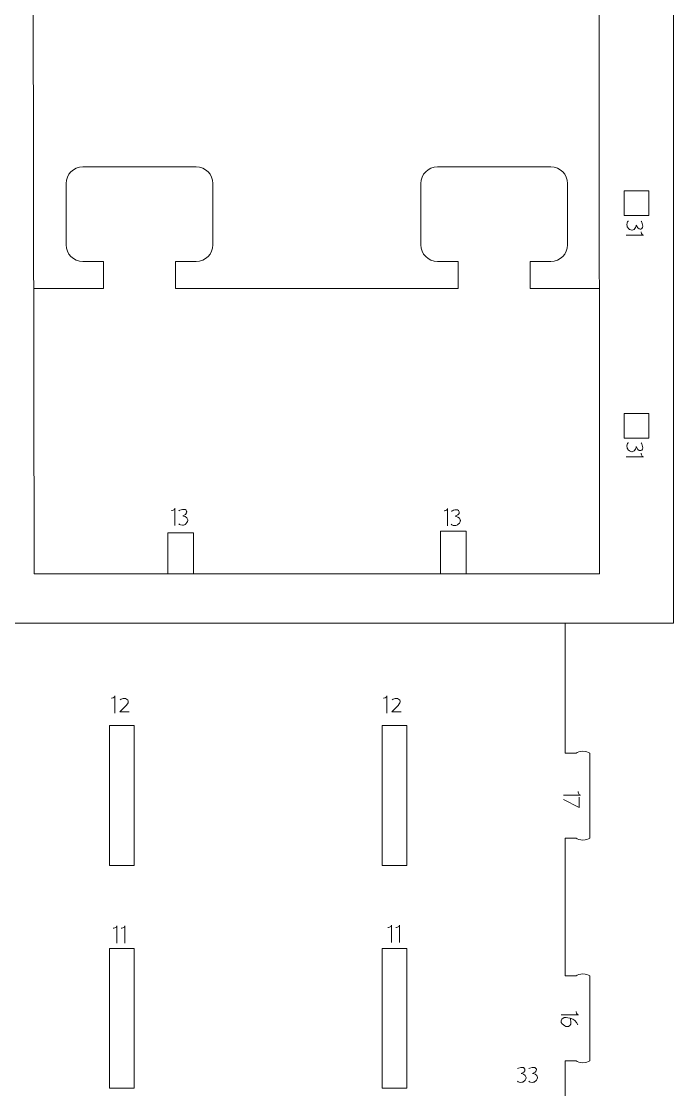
# Model space of a CAD drawing. Header units: centimetres. Extents: x -25 to 25, y -32.5 to 32.5.
# Drawn here: x -10.48 to -2.24, y -17.62 to -4.13 of the extents above; entities that cross this region are included whole.
import ezdxf

# ---------------------------------------------------------------- set-up
doc = ezdxf.new("R2010")
doc.units = ezdxf.units.CM
doc.header["$MEASUREMENT"] = 0
doc.layers.add('Capa 1', color=7, linetype='Continuous')

msp = doc.modelspace()

# ---------------------------------------------------------------- linework, layer by layer
at = {"layer": 'Capa 1', "color": 250, "lineweight": 9}
for points, knots in [([(-2.86783, -3.02066), (-2.86783, -3.02066), (-2.24365, -3.01942), (-2.24365, -3.01942), (-2.24365, -3.01942), (-2.24365, -3.01942), (-2.24365, -11.73194), (-2.24365, -11.73194), (-2.24365, -11.73194), (-2.24365, -11.73194), (-3.614, -11.73194), (-3.614, -11.73194)], [0, 0, 0, 0, 0.25, 0.25, 0.25, 0.25, 0.5, 0.5, 0.5, 0.5, 1, 1, 1, 1]), ([(-10.33024, -3.69345), (-10.33024, -3.69345), (-10.31494, -11.10776), (-10.31494, -11.10776), (-10.31494, -11.10776), (-10.31494, -11.10776), (-3.17992, -11.10776), (-3.17992, -11.10776), (-3.17992, -11.10776), (-3.17992, -11.10776), (-3.18251, -3.67108), (-3.18251, -3.67108)], [0, 0, 0, 0, 0.25, 0.25, 0.25, 0.25, 0.5, 0.5, 0.5, 0.5, 1, 1, 1, 1]), ([(-10.31494, -7.50551), (-10.31494, -7.50551), (-9.44025, -7.50551), (-9.44025, -7.50551), (-9.44025, -7.50551), (-9.44025, -7.50551), (-9.44025, -7.16422), (-9.44025, -7.16422), (-9.44025, -7.16422), (-9.44025, -7.16422), (-9.70228, -7.16422), (-9.70228, -7.16422), (-9.70228, -7.16422), (-9.81805, -7.16422), (-9.91276, -7.06951), (-9.91276, -6.95374), (-9.91276, -6.95374), (-9.91276, -6.95374), (-9.91276, -6.18195), (-9.91276, -6.18195), (-9.91276, -6.18195), (-9.91276, -6.06617), (-9.81805, -5.97146), (-9.70228, -5.97146), (-9.70228, -5.97146), (-9.70228, -5.97146), (-8.26992, -5.97146), (-8.26992, -5.97146), (-8.26992, -5.97146), (-8.15415, -5.97146), (-8.05944, -6.06617), (-8.05944, -6.18195), (-8.05944, -6.18195), (-8.05944, -6.18195), (-8.05944, -6.95374), (-8.05944, -6.95374), (-8.05944, -6.95374), (-8.05944, -7.06951), (-8.15415, -7.16422), (-8.26992, -7.16422), (-8.26992, -7.16422), (-8.26992, -7.16422), (-8.53194, -7.16422), (-8.53194, -7.16422), (-8.53194, -7.16422), (-8.53194, -7.16422), (-8.53194, -7.50551), (-8.53194, -7.50551), (-8.53194, -7.50551), (-8.53194, -7.50551), (-4.9629, -7.50551), (-4.9629, -7.50551), (-4.9629, -7.50551), (-4.9629, -7.50551), (-4.9629, -7.16422), (-4.9629, -7.16422), (-4.9629, -7.16422), (-4.9629, -7.16422), (-5.22493, -7.16422), (-5.22493, -7.16422), (-5.22493, -7.16422), (-5.34071, -7.16422), (-5.43542, -7.06951), (-5.43542, -6.95374), (-5.43542, -6.95374), (-5.43542, -6.95374), (-5.43542, -6.18195), (-5.43542, -6.18195), (-5.43542, -6.18195), (-5.43542, -6.06617), (-5.34071, -5.97146), (-5.22493, -5.97146), (-5.22493, -5.97146), (-5.22493, -5.97146), (-3.79257, -5.97146), (-3.79257, -5.97146), (-3.79257, -5.97146), (-3.6768, -5.97146), (-3.58209, -6.06617), (-3.58209, -6.18195), (-3.58209, -6.18195), (-3.58209, -6.18195), (-3.58209, -6.95374), (-3.58209, -6.95374), (-3.58209, -6.95374), (-3.58209, -7.06951), (-3.6768, -7.16422), (-3.79257, -7.16422), (-3.79257, -7.16422), (-3.79257, -7.16422), (-4.05459, -7.16422), (-4.05459, -7.16422), (-4.05459, -7.16422), (-4.05459, -7.16422), (-4.05459, -7.50551), (-4.05459, -7.50551), (-4.05459, -7.50551), (-4.05459, -7.50551), (-3.17992, -7.50551), (-3.17992, -7.50551)], [0, 0, 0, 0, 0.03846154, 0.03846154, 0.03846154, 0.03846154, 0.07692308, 0.07692308, 0.07692308, 0.07692308, 0.11538462, 0.11538462, 0.11538462, 0.11538462, 0.15384615, 0.15384615, 0.15384615, 0.15384615, 0.19230769, 0.19230769, 0.19230769, 0.19230769, 0.23076923, 0.23076923, 0.23076923, 0.23076923, 0.26923077, 0.26923077, 0.26923077, 0.26923077, 0.30769231, 0.30769231, 0.30769231, 0.30769231, 0.34615385, 0.34615385, 0.34615385, 0.34615385, 0.38461538, 0.38461538, 0.38461538, 0.38461538, 0.42307692, 0.42307692, 0.42307692, 0.42307692, 0.46153846, 0.46153846, 0.46153846, 0.46153846, 0.5, 0.5, 0.5, 0.5, 0.53846154, 0.53846154, 0.53846154, 0.53846154, 0.57692308, 0.57692308, 0.57692308, 0.57692308, 0.61538462, 0.61538462, 0.61538462, 0.61538462, 0.65384615, 0.65384615, 0.65384615, 0.65384615, 0.69230769, 0.69230769, 0.69230769, 0.69230769, 0.73076923, 0.73076923, 0.73076923, 0.73076923, 0.76923077, 0.76923077, 0.76923077, 0.76923077, 0.80769231, 0.80769231, 0.80769231, 0.80769231, 0.84615385, 0.84615385, 0.84615385, 0.84615385, 0.88461538, 0.88461538, 0.88461538, 0.88461538, 0.92307692, 0.92307692, 0.92307692, 0.92307692, 1, 1, 1, 1]), ([(-2.55574, -6.27389), (-2.55574, -6.27389), (-2.55574, -6.58598), (-2.55574, -6.58598), (-2.55574, -6.58598), (-2.55574, -6.58598), (-2.86783, -6.58598), (-2.86783, -6.58598), (-2.86783, -6.58598), (-2.86783, -6.58598), (-2.86783, -6.27389), (-2.86783, -6.27389), (-2.86783, -6.27389), (-2.86783, -6.27389), (-2.55574, -6.27389), (-2.55574, -6.27389)], [0, 0, 0, 0, 0.2, 0.2, 0.2, 0.2, 0.4, 0.4, 0.4, 0.4, 0.6, 0.6, 0.6, 0.6, 1, 1, 1, 1]), ([(-2.55574, -9.08604), (-2.55574, -9.08604), (-2.55574, -9.39813), (-2.55574, -9.39813), (-2.55574, -9.39813), (-2.55574, -9.39813), (-2.86783, -9.39813), (-2.86783, -9.39813), (-2.86783, -9.39813), (-2.86783, -9.39813), (-2.86783, -9.08604), (-2.86783, -9.08604), (-2.86783, -9.08604), (-2.86783, -9.08604), (-2.55574, -9.08604), (-2.55574, -9.08604)], [0, 0, 0, 0, 0.2, 0.2, 0.2, 0.2, 0.4, 0.4, 0.4, 0.4, 0.6, 0.6, 0.6, 0.6, 1, 1, 1, 1]), ([(-8.30527, -11.10776), (-8.30527, -11.10776), (-8.30527, -10.59045), (-8.30527, -10.59045), (-8.30527, -10.59045), (-8.30527, -10.59045), (-8.6275, -10.59045), (-8.6275, -10.59045), (-8.6275, -10.59045), (-8.6275, -10.59045), (-8.6275, -11.10776), (-8.6275, -11.10776)], [0, 0, 0, 0, 0.25, 0.25, 0.25, 0.25, 0.5, 0.5, 0.5, 0.5, 1, 1, 1, 1]), ([(-4.86398, -11.10776), (-4.86398, -11.10776), (-4.86398, -10.57001), (-4.86398, -10.57001), (-4.86398, -10.57001), (-4.86398, -10.57001), (-5.18623, -10.57001), (-5.18623, -10.57001), (-5.18623, -10.57001), (-5.18623, -10.57001), (-5.18623, -11.10776), (-5.18623, -11.10776)], [0, 0, 0, 0, 0.25, 0.25, 0.25, 0.25, 0.5, 0.5, 0.5, 0.5, 1, 1, 1, 1]), ([(-11.51181, -13.37297), (-11.51181, -13.37297), (-11.3732, -13.37297), (-11.3732, -13.37297), (-11.3732, -13.37297), (-11.3732, -13.37297), (-11.3732, -11.73194), (-11.3732, -11.73194), (-11.3732, -11.73194), (-11.3732, -11.73194), (-3.614, -11.73194), (-3.614, -11.73194), (-3.614, -11.73194), (-3.614, -11.73194), (-3.614, -13.37297), (-3.614, -13.37297), (-3.614, -13.37297), (-3.614, -13.37297), (-3.47539, -13.37297), (-3.47539, -13.37297)], [0, 0, 0, 0, 0.16666667, 0.16666667, 0.16666667, 0.16666667, 0.33333333, 0.33333333, 0.33333333, 0.33333333, 0.5, 0.5, 0.5, 0.5, 0.66666667, 0.66666667, 0.66666667, 0.66666667, 1, 1, 1, 1]), ([(-9.36573, -14.79314), (-9.36573, -14.79314), (-9.36573, -13.02626), (-9.36573, -13.02626), (-9.36573, -13.02626), (-9.36573, -13.02626), (-9.05364, -13.02626), (-9.05364, -13.02626), (-9.05364, -13.02626), (-9.05364, -13.02626), (-9.05364, -14.79314), (-9.05364, -14.79314), (-9.05364, -14.79314), (-9.05364, -14.79314), (-9.36573, -14.79314), (-9.36573, -14.79314)], [0, 0, 0, 0, 0.2, 0.2, 0.2, 0.2, 0.4, 0.4, 0.4, 0.4, 0.6, 0.6, 0.6, 0.6, 1, 1, 1, 1]), ([(-5.92444, -14.79314), (-5.92444, -14.79314), (-5.92444, -13.02626), (-5.92444, -13.02626), (-5.92444, -13.02626), (-5.92444, -13.02626), (-5.61235, -13.02626), (-5.61235, -13.02626), (-5.61235, -13.02626), (-5.61235, -13.02626), (-5.61235, -14.79314), (-5.61235, -14.79314), (-5.61235, -14.79314), (-5.61235, -14.79314), (-5.92444, -14.79314), (-5.92444, -14.79314)], [0, 0, 0, 0, 0.2, 0.2, 0.2, 0.2, 0.4, 0.4, 0.4, 0.4, 0.6, 0.6, 0.6, 0.6, 1, 1, 1, 1]), ([(-3.3019, -13.37297), (-3.32021, -13.3587), (-3.35222, -13.34925), (-3.38864, -13.34925), (-3.38864, -13.34925), (-3.42506, -13.34925), (-3.45708, -13.3587), (-3.47539, -13.37297)], [0, 0, 0, 0, 0.33333333, 0.33333333, 0.33333333, 0.33333333, 1, 1, 1, 1]), ([(-3.47539, -14.44643), (-3.47539, -14.44643), (-3.614, -14.44643), (-3.614, -14.44643), (-3.614, -14.44643), (-3.614, -14.44643), (-3.614, -16.18512), (-3.614, -16.18512), (-3.614, -16.18512), (-3.614, -16.18512), (-3.4754, -16.18512), (-3.4754, -16.18512)], [0, 0, 0, 0, 0.25, 0.25, 0.25, 0.25, 0.5, 0.5, 0.5, 0.5, 1, 1, 1, 1]), ([(-3.3019, -14.44643), (-3.32021, -14.4607), (-3.35222, -14.47015), (-3.38864, -14.47015), (-3.38864, -14.47015), (-3.42506, -14.47015), (-3.45708, -14.4607), (-3.47539, -14.44643)], [0, 0, 0, 0, 0.33333333, 0.33333333, 0.33333333, 0.33333333, 1, 1, 1, 1]), ([(-9.36573, -17.60529), (-9.36573, -17.60529), (-9.36573, -15.8384), (-9.36573, -15.8384), (-9.36573, -15.8384), (-9.36573, -15.8384), (-9.05364, -15.8384), (-9.05364, -15.8384), (-9.05364, -15.8384), (-9.05364, -15.8384), (-9.05364, -17.60529), (-9.05364, -17.60529), (-9.05364, -17.60529), (-9.05364, -17.60529), (-9.36573, -17.60529), (-9.36573, -17.60529)], [0, 0, 0, 0, 0.2, 0.2, 0.2, 0.2, 0.4, 0.4, 0.4, 0.4, 0.6, 0.6, 0.6, 0.6, 1, 1, 1, 1]), ([(-5.92444, -17.60529), (-5.92444, -17.60529), (-5.92444, -15.8384), (-5.92444, -15.8384), (-5.92444, -15.8384), (-5.92444, -15.8384), (-5.61235, -15.8384), (-5.61235, -15.8384), (-5.61235, -15.8384), (-5.61235, -15.8384), (-5.61235, -17.60529), (-5.61235, -17.60529), (-5.61235, -17.60529), (-5.61235, -17.60529), (-5.92444, -17.60529), (-5.92444, -17.60529)], [0, 0, 0, 0, 0.2, 0.2, 0.2, 0.2, 0.4, 0.4, 0.4, 0.4, 0.6, 0.6, 0.6, 0.6, 1, 1, 1, 1]), ([(-3.30191, -16.18512), (-3.32022, -16.17085), (-3.35223, -16.1614), (-3.38865, -16.1614), (-3.38865, -16.1614), (-3.42507, -16.1614), (-3.45709, -16.17085), (-3.4754, -16.18512)], [0, 0, 0, 0, 0.33333333, 0.33333333, 0.33333333, 0.33333333, 1, 1, 1, 1]), ([(-3.4754, -17.25858), (-3.4754, -17.25858), (-3.614, -17.25858), (-3.614, -17.25858), (-3.614, -17.25858), (-3.614, -17.25858), (-3.614, -19.00061), (-3.614, -19.00061), (-3.614, -19.00061), (-3.614, -19.00061), (-3.4754, -19.00061), (-3.4754, -19.00061)], [0, 0, 0, 0, 0.25, 0.25, 0.25, 0.25, 0.5, 0.5, 0.5, 0.5, 1, 1, 1, 1]), ([(-3.30191, -17.25858), (-3.32022, -17.27285), (-3.35223, -17.2823), (-3.38865, -17.2823), (-3.38865, -17.2823), (-3.42507, -17.2823), (-3.45709, -17.27285), (-3.4754, -17.25858)], [0, 0, 0, 0, 0.33333333, 0.33333333, 0.33333333, 0.33333333, 1, 1, 1, 1])]:
    msp.add_open_spline(points, degree=3, knots=knots, dxfattribs=at)
at = {"layer": 'Capa 1', "color": 240, "lineweight": 9}
for points, knots in [([(-2.81513, -6.65628), (-2.81513, -6.65628), (-2.83435, -6.6638), (-2.83311, -6.70131), (-2.83311, -6.70131), (-2.83246, -6.72077), (-2.8255, -6.73471), (-2.81754, -6.74482), (-2.81754, -6.74482), (-2.79809, -6.76948), (-2.76788, -6.77075), (-2.76788, -6.77075), (-2.76788, -6.77075), (-2.72449, -6.76948), (-2.71612, -6.70579), (-2.71612, -6.70579), (-2.71612, -6.70579), (-2.69294, -6.76817), (-2.65951, -6.7553), (-2.65951, -6.7553), (-2.65951, -6.7553), (-2.60809, -6.74631), (-2.65177, -6.65628), (-2.65177, -6.65628)], [0, 0, 0, 0, 0.14285714, 0.14285714, 0.14285714, 0.14285714, 0.28571429, 0.28571429, 0.28571429, 0.28571429, 0.42857143, 0.42857143, 0.42857143, 0.42857143, 0.57142857, 0.57142857, 0.57142857, 0.57142857, 0.71428571, 0.71428571, 0.71428571, 0.71428571, 1, 1, 1, 1]), ([(-2.81513, -9.45366), (-2.81513, -9.45366), (-2.83435, -9.46118), (-2.83311, -9.49868), (-2.83311, -9.49868), (-2.83246, -9.51815), (-2.8255, -9.53209), (-2.81754, -9.5422), (-2.81754, -9.5422), (-2.79809, -9.56685), (-2.76788, -9.56812), (-2.76788, -9.56812), (-2.76788, -9.56812), (-2.72449, -9.56685), (-2.71612, -9.50317), (-2.71612, -9.50317), (-2.71612, -9.50317), (-2.69294, -9.56554), (-2.65951, -9.55267), (-2.65951, -9.55267), (-2.65951, -9.55267), (-2.60809, -9.54369), (-2.65177, -9.45366), (-2.65177, -9.45366)], [0, 0, 0, 0, 0.14285714, 0.14285714, 0.14285714, 0.14285714, 0.28571429, 0.28571429, 0.28571429, 0.28571429, 0.42857143, 0.42857143, 0.42857143, 0.42857143, 0.57142857, 0.57142857, 0.57142857, 0.57142857, 0.71428571, 0.71428571, 0.71428571, 0.71428571, 1, 1, 1, 1]), ([(-8.49021, -10.47641), (-8.49021, -10.47641), (-8.48269, -10.49563), (-8.44519, -10.49438), (-8.44519, -10.49438), (-8.42573, -10.49374), (-8.41179, -10.48678), (-8.40167, -10.47882), (-8.40167, -10.47882), (-8.37702, -10.45937), (-8.37575, -10.42916), (-8.37575, -10.42916), (-8.37575, -10.42916), (-8.37702, -10.38577), (-8.44071, -10.3774), (-8.44071, -10.3774), (-8.44071, -10.3774), (-8.37833, -10.35421), (-8.3912, -10.32079), (-8.3912, -10.32079), (-8.3912, -10.32079), (-8.40019, -10.26937), (-8.49021, -10.31305), (-8.49021, -10.31305)], [0, 0, 0, 0, 0.14285714, 0.14285714, 0.14285714, 0.14285714, 0.28571429, 0.28571429, 0.28571429, 0.28571429, 0.42857143, 0.42857143, 0.42857143, 0.42857143, 0.57142857, 0.57142857, 0.57142857, 0.57142857, 0.71428571, 0.71428571, 0.71428571, 0.71428571, 1, 1, 1, 1]), ([(-5.05019, -10.48159), (-5.05019, -10.48159), (-5.04267, -10.50081), (-5.00517, -10.49957), (-5.00517, -10.49957), (-4.9857, -10.49892), (-4.97176, -10.49196), (-4.96165, -10.484), (-4.96165, -10.484), (-4.937, -10.46455), (-4.93573, -10.43434), (-4.93573, -10.43434), (-4.93573, -10.43434), (-4.937, -10.39095), (-5.00068, -10.38258), (-5.00068, -10.38258), (-5.00068, -10.38258), (-4.93831, -10.3594), (-4.95118, -10.32597), (-4.95118, -10.32597), (-4.95118, -10.32597), (-4.96017, -10.27455), (-5.05019, -10.31823), (-5.05019, -10.31823)], [0, 0, 0, 0, 0.14285714, 0.14285714, 0.14285714, 0.14285714, 0.28571429, 0.28571429, 0.28571429, 0.28571429, 0.42857143, 0.42857143, 0.42857143, 0.42857143, 0.57142857, 0.57142857, 0.57142857, 0.57142857, 0.71428571, 0.71428571, 0.71428571, 0.71428571, 1, 1, 1, 1]), ([(-9.22834, -12.69966), (-9.22834, -12.69966), (-9.16402, -12.65721), (-9.13576, -12.69966), (-9.13576, -12.69966), (-9.13576, -12.69966), (-9.10359, -12.73181), (-9.17432, -12.79354)], [0, 0, 0, 0, 0.33333333, 0.33333333, 0.33333333, 0.33333333, 1, 1, 1, 1]), ([(-5.79599, -12.69966), (-5.79599, -12.69966), (-5.73167, -12.65721), (-5.70342, -12.69966), (-5.70342, -12.69966), (-5.70342, -12.69966), (-5.67125, -12.73181), (-5.74198, -12.79354)], [0, 0, 0, 0, 0.33333333, 0.33333333, 0.33333333, 0.33333333, 1, 1, 1, 1]), ([(-9.17432, -12.79354), (-9.17432, -12.79354), (-9.23475, -12.85011), (-9.23475, -12.85011), (-9.23475, -12.85011), (-9.23475, -12.85011), (-9.11478, -12.85011), (-9.11478, -12.85011)], [0, 0, 0, 0, 0.33333333, 0.33333333, 0.33333333, 0.33333333, 1, 1, 1, 1]), ([(-5.74198, -12.79354), (-5.74198, -12.79354), (-5.8024, -12.85011), (-5.8024, -12.85011), (-5.8024, -12.85011), (-5.8024, -12.85011), (-5.68243, -12.85011), (-5.68243, -12.85011)], [0, 0, 0, 0, 0.33333333, 0.33333333, 0.33333333, 0.33333333, 1, 1, 1, 1]), ([(-3.43478, -13.92992), (-3.43478, -13.92992), (-3.43478, -14.06023), (-3.43478, -14.06023), (-3.43478, -14.06023), (-3.43478, -14.06023), (-3.632, -13.95909), (-3.632, -13.95909)], [0, 0, 0, 0, 0.33333333, 0.33333333, 0.33333333, 0.33333333, 1, 1, 1, 1]), ([(-3.54887, -16.72429), (-3.54887, -16.72429), (-3.50669, -16.83232), (-3.59892, -16.82717), (-3.59892, -16.82717), (-3.59892, -16.82717), (-3.7256, -16.76975), (-3.62605, -16.71227), (-3.62605, -16.71227), (-3.62605, -16.71227), (-3.47514, -16.70713), (-3.45458, -16.80482)], [0, 0, 0, 0, 0.25, 0.25, 0.25, 0.25, 0.5, 0.5, 0.5, 0.5, 1, 1, 1, 1]), ([(-4.21614, -17.51393), (-4.21614, -17.51393), (-4.20891, -17.53241), (-4.17286, -17.53121), (-4.17286, -17.53121), (-4.15415, -17.53059), (-4.14075, -17.5239), (-4.13103, -17.51625), (-4.13103, -17.51625), (-4.10733, -17.49755), (-4.10611, -17.46851), (-4.10611, -17.46851), (-4.10611, -17.46851), (-4.10733, -17.4268), (-4.16855, -17.41876), (-4.16855, -17.41876), (-4.16855, -17.41876), (-4.10859, -17.39647), (-4.12096, -17.36434), (-4.12096, -17.36434), (-4.12096, -17.36434), (-4.1296, -17.31491), (-4.21614, -17.3569), (-4.21614, -17.3569)], [0, 0, 0, 0, 0.14285714, 0.14285714, 0.14285714, 0.14285714, 0.28571429, 0.28571429, 0.28571429, 0.28571429, 0.42857143, 0.42857143, 0.42857143, 0.42857143, 0.57142857, 0.57142857, 0.57142857, 0.57142857, 0.71428571, 0.71428571, 0.71428571, 0.71428571, 1, 1, 1, 1]), ([(-4.07162, -17.51393), (-4.07162, -17.51393), (-4.06439, -17.53241), (-4.02834, -17.53121), (-4.02834, -17.53121), (-4.00963, -17.53059), (-3.99623, -17.5239), (-3.98651, -17.51625), (-3.98651, -17.51625), (-3.96281, -17.49755), (-3.96159, -17.46851), (-3.96159, -17.46851), (-3.96159, -17.46851), (-3.96281, -17.4268), (-4.02403, -17.41876), (-4.02403, -17.41876), (-4.02403, -17.41876), (-3.96407, -17.39647), (-3.97644, -17.36434), (-3.97644, -17.36434), (-3.97644, -17.36434), (-3.98508, -17.31491), (-4.07162, -17.3569), (-4.07162, -17.3569)], [0, 0, 0, 0, 0.14285714, 0.14285714, 0.14285714, 0.14285714, 0.28571429, 0.28571429, 0.28571429, 0.28571429, 0.42857143, 0.42857143, 0.42857143, 0.42857143, 0.57142857, 0.57142857, 0.57142857, 0.57142857, 0.71428571, 0.71428571, 0.71428571, 0.71428571, 1, 1, 1, 1])]:
    msp.add_open_spline(points, degree=3, knots=knots, dxfattribs=at)
for points in [[(-2.62484, -6.83345), (-2.62484, -6.83345), (-2.84279, -6.83345), (-2.84279, -6.83345)], [(-2.65544, -6.7897), (-2.65544, -6.7897), (-2.65373, -6.83174), (-2.62484, -6.83345)], [(-2.62484, -9.63082), (-2.62484, -9.63082), (-2.84279, -9.63082), (-2.84279, -9.63082)], [(-2.65544, -9.58708), (-2.65544, -9.58708), (-2.65373, -9.62912), (-2.62484, -9.63082)], [(-8.58211, -10.30958), (-8.58211, -10.30958), (-8.54008, -10.30786), (-8.53837, -10.27897)], [(-8.53837, -10.27897), (-8.53837, -10.27897), (-8.53837, -10.49692), (-8.53837, -10.49692)], [(-5.14209, -10.31476), (-5.14209, -10.31476), (-5.10005, -10.31304), (-5.09835, -10.28415)], [(-5.09835, -10.28415), (-5.09835, -10.28415), (-5.09835, -10.5021), (-5.09835, -10.5021)], [(-9.34001, -12.67993), (-9.34001, -12.67993), (-9.29797, -12.67821), (-9.29627, -12.64932)], [(-9.29627, -12.64932), (-9.29627, -12.64932), (-9.29627, -12.86728), (-9.29627, -12.86728)], [(-5.90767, -12.67993), (-5.90767, -12.67993), (-5.86563, -12.67821), (-5.86392, -12.64932)], [(-5.86392, -12.64932), (-5.86392, -12.64932), (-5.86392, -12.86728), (-5.86392, -12.86728)], [(-3.44787, -13.85936), (-3.44787, -13.85936), (-3.44615, -13.9014), (-3.41726, -13.9031)], [(-3.41726, -13.9031), (-3.41726, -13.9031), (-3.63522, -13.9031), (-3.63522, -13.9031)], [(-9.31696, -15.58478), (-9.31696, -15.58478), (-9.27492, -15.58306), (-9.27322, -15.55417)], [(-9.27322, -15.55417), (-9.27322, -15.55417), (-9.27322, -15.77213), (-9.27322, -15.77213)], [(-9.21595, -15.58478), (-9.21595, -15.58478), (-9.17391, -15.58306), (-9.1722, -15.55417)], [(-9.1722, -15.55417), (-9.1722, -15.55417), (-9.1722, -15.77213), (-9.1722, -15.77213)], [(-5.84996, -15.57561), (-5.84996, -15.57561), (-5.80793, -15.5739), (-5.80622, -15.54501)], [(-5.80622, -15.54501), (-5.80622, -15.54501), (-5.80622, -15.76296), (-5.80622, -15.76296)], [(-5.74895, -15.57561), (-5.74895, -15.57561), (-5.70691, -15.5739), (-5.70521, -15.54501)], [(-5.70521, -15.54501), (-5.70521, -15.54501), (-5.70521, -15.76296), (-5.70521, -15.76296)], [(-3.44327, -16.67766), (-3.44327, -16.67766), (-3.66123, -16.67766), (-3.66123, -16.67766)], [(-3.47388, -16.63391), (-3.47388, -16.63391), (-3.47216, -16.67595), (-3.44327, -16.67766)]]:
    msp.add_open_spline(points, degree=3, dxfattribs=at)
at = {"layer": 'Capa 1', "color": 250, "lineweight": 9}
for points in [[(-3.30191, -13.37297), (-3.30191, -13.37297), (-3.30191, -14.44643), (-3.30191, -14.44643)], [(-3.30191, -16.18512), (-3.30191, -16.18512), (-3.30191, -17.25858), (-3.30191, -17.25858)]]:
    msp.add_open_spline(points, degree=3, dxfattribs=at)

doc.saveas('drawing.dxf')
